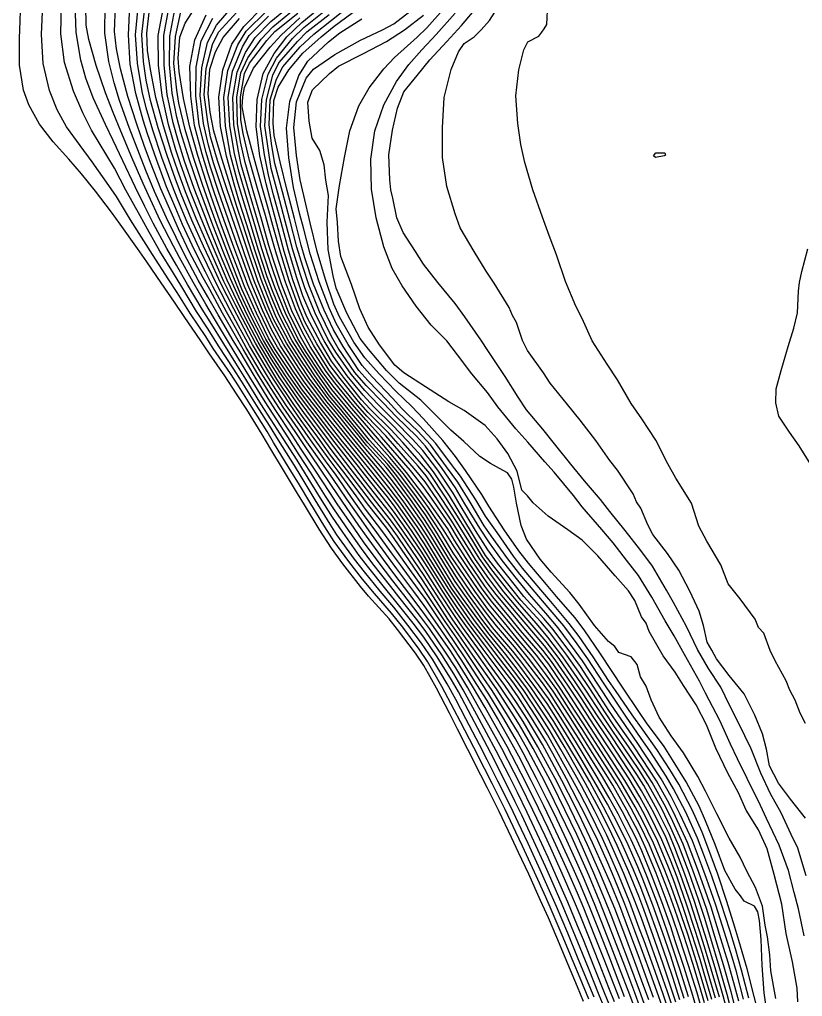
# Model space of a CAD drawing. Header units: feet. Extents: x 333642 to 335017, y 470420 to 471851.
# Drawn here: x 333687.2 to 333813.4, y 471052.5 to 471209.9 of the extents above; entities that cross this region are included whole.
import ezdxf

# ---------------------------------------------------------------- set-up
doc = ezdxf.new("R2010")
doc.units = ezdxf.units.FT
doc.header["$MEASUREMENT"] = 0
doc.layers.add('Contour', color=7, linetype='CONTINUOUS', true_color=0xffffff)

msp = doc.modelspace()

# ---------------------------------------------------------------- linework, layer by layer
at = {"layer": 'Contour', "color": 18, "linetype": 'Continuous', "true_color": 0x000000}
for points, elevation in [([(333813.935055, 471081.257396), (333811.526297, 471084.331178), (333809.567746, 471086.918366), (333808.826219, 471088.357381), (333808.118673, 471089.698469), (333807.648462, 471092.392846), (333806.992419, 471094.840832), (333805.747873, 471097.855629), (333804.046353, 471101.263792), (333801.624782, 471104.261668), (333799.581483, 471106.936484), (333798.824608, 471108.312646), (333798.072097, 471109.595703), (333797.494203, 471112.287945), (333796.778444, 471114.598526), (333795.284941, 471117.836966), (333793.501755, 471121.233557), (333791.677235, 471123.913368), (333789.341824, 471126.979357), (333788.516443, 471128.508436), (333787.383941, 471131.179676), (333786.678181, 471132.225605), (333786.128517, 471133.491753), (333783.613195, 471137.306363), (333782.39839, 471138.886621), (333780.122833, 471142.092357), (333777.590004, 471145.364188), (333775.563062, 471147.903569), (333772.791721, 471151.340792), (333771.673166, 471152.992542), (333769.137328, 471156.597301), (333768.302942, 471158.224987), (333767.327471, 471161.103207), (333766.695419, 471162.260427), (333766.135962, 471163.555226), (333763.76842, 471167.431655), (333762.439007, 471169.414764), (333760.502952, 471172.537749), (333758.246292, 471176.352394), (333757.451257, 471178.634911), (333756.110879, 471183.036343), (333755.39325, 471187.686642), (333755.414917, 471192.506289), (333755.689817, 471197.35572), (333756.829614, 471201.900823), (333758.012175, 471204.734483), (333758.918061, 471206.090565), (333760.544672, 471207.170266), (333761.65897, 471208.290509), (333762.974175, 471209.767178), (333765.096738, 471213.050696)], -2), ([(333778.158948, 471051.711349), (333777.182737, 471054.050094), (333775.612798, 471057.77213), (333773.848518, 471062.032588), (333772.475302, 471065.176601), (333771.212037, 471068.006862), (333769.323194, 471072.206471), (333767.687273, 471075.714506), (333766.537358, 471078.163788), (333764.551708, 471082.324563), (333762.692853, 471086.064238), (333761.611563, 471088.168101), (333759.506617, 471092.294579), (333757.824123, 471095.593745), (333756.525076, 471098.172282), (333754.441162, 471102.200586), (333752.409513, 471105.839865), (333751.077126, 471107.812132), (333748.156022, 471111.669185), (333746.81306, 471113.366674), (333743.508141, 471117.028412), (333742.190819, 471118.599733), (333739.372684, 471122.259196), (333737.546004, 471124.739754), (333735.545753, 471127.844367), (333733.155227, 471131.740594), (333732.024609, 471133.556195), (333729.79215, 471137.313884), (333727.758316, 471140.72121), (333726.345534, 471143.081549), (333723.851008, 471147.110075), (333722.205096, 471149.648878), (333720.328143, 471152.503492), (333717.876627, 471156.081124), (333716.459473, 471158.184963), (333713.776011, 471162.097973), (333712.192731, 471164.375618), (333710.055803, 471167.498258), (333707.732143, 471170.873849), (333706.237584, 471173.019645), (333703.464172, 471176.943188), (333702.06953, 471178.87247), (333699.4862, 471182.29031), (333697.19818, 471185.084391), (333695.194396, 471187.422259), (333692.639238, 471190.253877), (333690.460027, 471193.076889), (333688.741534, 471196.173635), (333687.867634, 471198.528263), (333687.228029, 471202.564341), (333687.229119, 471206.856069), (333687.310492, 471209.736996), (333687.424631, 471212.954888)], -21.5), ([(333778.990299, 471052.114541), (333777.585405, 471055.483463), (333776.476757, 471058.13536), (333774.724809, 471062.376505), (333772.922726, 471066.539875), (333772.054132, 471068.504002), (333770.242423, 471072.553325), (333768.293652, 471076.756923), (333767.241347, 471079.003056), (333765.494527, 471082.66775), (333763.432448, 471086.81801), (333762.186878, 471089.249912), (333760.450193, 471092.665094), (333758.308082, 471096.78159), (333757.303227, 471098.725817), (333755.322601, 471102.486176), (333753.006897, 471106.522563), (333751.65793, 471108.505416), (333749.001065, 471112.042764), (333747.187831, 471114.302947), (333744.432449, 471117.45463), (333742.510094, 471119.755381), (333740.308378, 471122.609033), (333737.961339, 471125.851295), (333736.449261, 471128.209226), (333734.013015, 471132.183488), (333732.335908, 471134.943196), (333730.693464, 471137.671151), (333728.195902, 471141.755733), (333727.137585, 471143.558735), (333724.661592, 471147.489918), (333722.519404, 471150.898512), (333721.211709, 471152.898521), (333718.463572, 471156.953616), (333717.267626, 471158.845079), (333714.810497, 471162.539874), (333712.617571, 471165.963692), (333711.298777, 471168.011997), (333708.667287, 471172.069229), (333707.283511, 471174.29819), (333705.131842, 471177.675712), (333702.836059, 471181.411754), (333701.621114, 471183.176892), (333698.954422, 471186.999296), (333697.027406, 471189.637809), (333694.824368, 471192.637938), (333693.294856, 471195.358455), (333692.035188, 471198.516344), (333691.053459, 471202.854618), (333690.763368, 471207.548801), (333690.959239, 471212.381889)], -21), ([(333779.838216, 471052.435374), (333778.109246, 471056.649302), (333777.190607, 471058.879088), (333775.613127, 471062.720095), (333773.790535, 471066.993629), (333772.45613, 471070.038313), (333771.161177, 471072.951816), (333769.208876, 471077.195452), (333767.635883, 471080.536619), (333766.418833, 471083.067702), (333764.357924, 471087.205795), (333762.618341, 471090.640391), (333761.386456, 471093.089533), (333759.199316, 471097.280237), (333757.586243, 471100.367189), (333756.180284, 471102.87645), (333753.775759, 471106.884002), (333752.041726, 471109.435146), (333749.836494, 471112.368255), (333747.541609, 471115.230027), (333745.362962, 471117.827569), (333742.820286, 471120.924674), (333741.242462, 471122.969688), (333738.395827, 471126.910409), (333737.31276, 471128.605513), (333734.898838, 471132.540374), (333732.640437, 471136.311628), (333731.553382, 471138.08731), (333728.97853, 471142.141158), (333727.526422, 471144.532285), (333725.430128, 471147.774204), (333723.023894, 471151.652267), (333721.768901, 471153.611669), (333719.312639, 471157.360048), (333717.625045, 471160.064625), (333715.780502, 471162.9002), (333713.367564, 471166.84129), (333712.045292, 471169.040642), (333709.866603, 471172.606952), (333707.853806, 471176.177272), (333706.669859, 471178.299631), (333704.38832, 471182.416353), (333702.513785, 471185.982151), (333701.299686, 471188.033872), (333698.853724, 471192.130226), (333697.453129, 471194.908627), (333695.914591, 471198.41094), (333694.500968, 471202.987756), (333693.886787, 471207.615881), (333693.976071, 471212.416842)], -20.5), ([(333782.255922, 471048.853652), (333780.691928, 471052.74659), (333778.947264, 471057.059528), (333777.598609, 471060.381006), (333776.483373, 471063.111702), (333774.699192, 471067.355022), (333772.884563, 471071.521161), (333772.017091, 471073.484823), (333770.147531, 471077.572662), (333768.189277, 471081.72197), (333767.138516, 471083.88112), (333765.294905, 471087.566426), (333763.190957, 471091.708813), (333762.136294, 471093.782287), (333760.098123, 471097.640509), (333757.985182, 471101.61695), (333756.874104, 471103.527289), (333754.551861, 471107.248003), (333752.401404, 471110.39255), (333750.665765, 471112.687791), (333747.91239, 471116.13714), (333746.294939, 471118.14314), (333743.335752, 471121.852879), (333741.994879, 471123.59576), (333739.326782, 471127.315679), (333737.694667, 471129.775337), (333735.750001, 471132.828259), (333733.346014, 471136.725603), (333731.960745, 471138.917137), (333729.716801, 471142.423291), (333727.812444, 471145.45363), (333726.129355, 471148.035673), (333723.687435, 471151.991362), (333722.09635, 471154.54797), (333720.139556, 471157.670084), (333717.946624, 471161.24065), (333716.686896, 471163.251903), (333714.290319, 471167.240422), (333712.515948, 471170.337047), (333710.984094, 471173.022744), (333708.789412, 471177.113368), (333707.440944, 471179.800235), (333705.863298, 471182.971155), (333703.886878, 471187.146315), (333702.339199, 471190.464237), (333701.08151, 471193.040519), (333699.093499, 471197.290514), (333697.899227, 471200.470597), (333697.085392, 471203.386473), (333696.342291, 471207.861675), (333696.199552, 471212.43024)], -20), ([(333782.639919, 471050.372665), (333781.531989, 471053.135367), (333779.825446, 471057.409744), (333778.119698, 471061.652463), (333777.20135, 471063.893155), (333775.621899, 471067.691983), (333773.763757, 471071.959978), (333772.438872, 471074.932838), (333771.073156, 471077.943225), (333769.076453, 471082.162385), (333767.512134, 471085.371304), (333766.205559, 471087.952996), (333764.063782, 471092.097893), (333762.527548, 471095.005956), (333760.949012, 471097.913777), (333758.72438, 471101.944369), (333757.237045, 471104.506189), (333755.297686, 471107.549224), (333752.744401, 471111.303209), (333751.481388, 471113.010009), (333748.380264, 471116.908146), (333747.091502, 471118.560424), (333744.204051, 471122.240303), (333742.339673, 471124.683396), (333740.251169, 471127.656409), (333738.013807, 471130.944143), (333736.562978, 471133.153289), (333734.114253, 471137.028384), (333732.302826, 471139.814781), (333730.45413, 471142.686295), (333728.090401, 471146.355673), (333726.811854, 471148.318195), (333724.362554, 471152.290435), (333722.428333, 471155.480504), (333720.939174, 471157.951415), (333718.50869, 471161.977468), (333717.26134, 471164.082001), (333715.202886, 471167.59055), (333713.00079, 471171.57476), (333712.028667, 471173.430237), (333709.908081, 471177.566419), (333708.001407, 471181.61385), (333707.150472, 471183.530199), (333705.323448, 471187.681107), (333703.539018, 471191.955619), (333702.327939, 471194.959974), (333701.077632, 471198.131435), (333699.562473, 471202.516323), (333698.393723, 471206.743068), (333697.987641, 471209.032487), (333697.933436, 471212.209)], -19.5), ([(333783.125023, 471051.666609), (333782.232135, 471053.918451), (333780.719893, 471057.764484), (333778.990633, 471062.126144), (333777.582076, 471065.607246), (333776.53358, 471068.131102), (333774.692509, 471072.342601), (333772.867021, 471076.399817), (333771.959717, 471078.385615), (333769.987969, 471082.533233), (333767.996069, 471086.615577), (333766.971543, 471088.617663), (333764.958593, 471092.455799), (333762.898338, 471096.242905), (333761.775079, 471098.250118), (333759.484063, 471102.250995), (333757.553595, 471105.498735), (333756.022031, 471107.85415), (333753.314342, 471111.80081), (333751.876956, 471113.763044), (333749.184647, 471117.232996), (333747.430139, 471119.513252), (333745.061103, 471122.608624), (333742.687597, 471125.776932), (333741.150029, 471127.986587), (333738.438067, 471131.920697), (333737.238647, 471133.714268), (333734.890783, 471137.329859), (333732.628533, 471140.716138), (333731.17375, 471142.952463), (333728.534081, 471146.963152), (333727.307358, 471148.870171), (333725.032842, 471152.555783), (333722.772269, 471156.377935), (333721.692154, 471158.236149), (333719.24606, 471162.337627), (333717.580347, 471165.272697), (333716.050905, 471167.95199), (333713.798109, 471172.085235), (333712.466363, 471174.797072), (333710.92459, 471177.983727), (333709.010151, 471182.232148), (333707.615275, 471185.625325), (333706.571777, 471188.233783), (333704.912232, 471192.555805), (333703.354138, 471196.877498), (333702.469124, 471199.718175), (333701.623563, 471203.188831), (333700.999126, 471207.750565), (333701.04412, 471212.234201)], -19), ([(333783.943698, 471052.13671), (333782.605642, 471055.577221), (333781.584208, 471058.18906), (333779.888859, 471062.49596), (333778.197373, 471066.727336), (333777.156067, 471069.182185), (333775.60941, 471072.700543), (333773.68307, 471076.935998), (333772.422102, 471079.624149), (333770.873291, 471082.862939), (333768.83815, 471087.008895), (333767.34344, 471089.916241), (333765.826584, 471092.787894), (333763.544412, 471096.891592), (333762.282364, 471099.104683), (333760.236276, 471102.543211), (333757.847404, 471106.467906), (333756.710933, 471108.197506), (333753.966733, 471112.157673), (333752.157023, 471114.661439), (333749.988884, 471117.526501), (333747.751031, 471120.475912), (333745.906188, 471122.929555), (333743.138021, 471126.712027), (333741.948272, 471128.418647), (333739.224655, 471132.328259), (333737.532054, 471134.866003), (333735.653278, 471137.642549), (333732.949159, 471141.596632), (333731.869495, 471143.251604), (333729.141185, 471147.253676), (333727.56853, 471149.678487), (333725.627147, 471152.786604), (333723.253433, 471156.817833), (333722.047846, 471158.950606), (333719.937882, 471162.624574), (333717.88071, 471166.416425), (333716.846244, 471168.33228), (333714.65218, 471172.462566), (333712.872579, 471176.184651), (333711.87091, 471178.397131), (333710.016498, 471182.648522), (333708.352417, 471186.888124), (333707.334315, 471189.653912), (333706.138004, 471193.076624), (333704.687151, 471197.550873), (333703.515803, 471201.969635), (333702.884521, 471205.230596), (333702.529636, 471208.030148), (333702.703164, 471212.088071)], -18.5), ([(333784.778313, 471052.478619), (333783.161796, 471056.70216), (333782.212844, 471059.142859), (333780.770735, 471062.836659), (333779.058296, 471067.148281), (333777.537428, 471070.747776), (333776.493357, 471073.120029), (333774.569142, 471077.316306), (333772.829789, 471080.970769), (333771.733177, 471083.240528), (333769.711808, 471087.342601), (333767.708506, 471091.221213), (333766.664316, 471093.177837), (333764.347057, 471097.242813), (333762.594282, 471100.186061), (333760.951467, 471102.805346), (333758.438519, 471106.796104), (333757.089295, 471108.858365), (333754.609617, 471112.447907), (333752.432207, 471115.538684), (333750.786794, 471117.799814), (333748.066107, 471121.408108), (333746.71674, 471123.231518), (333743.982293, 471126.996797), (333742.340088, 471129.299315), (333740.000834, 471132.645535), (333737.754525, 471135.976077), (333736.336224, 471137.95914), (333733.555303, 471141.911322), (333732.170067, 471143.958505), (333729.716142, 471147.48487), (333727.77228, 471150.459224), (333726.170124, 471153.016665), (333723.761339, 471157.101258), (333722.28698, 471159.768572), (333720.570073, 471162.860333), (333718.410838, 471166.935417), (333717.225292, 471169.276776), (333715.440964, 471172.774881), (333713.493547, 471176.933551), (333712.407438, 471179.487017), (333710.946856, 471182.995187), (333709.293016, 471187.356359), (333707.856918, 471191.536236), (333707.152665, 471193.711147), (333705.954337, 471198.012109), (333705.074121, 471202.731835), (333704.787994, 471207.480419), (333705.03292, 471212.126157)], -18), ([(333787.115512, 471048.765793), (333785.604225, 471052.779308), (333783.969926, 471057.09085), (333782.623285, 471060.589749), (333781.607527, 471063.203391), (333779.924954, 471067.465957), (333778.15468, 471071.680325), (333777.092352, 471074.092025), (333775.455353, 471077.680881), (333773.447677, 471081.871104), (333772.301164, 471084.200737), (333770.571279, 471087.654377), (333768.399918, 471091.787942), (333767.1295, 471094.119467), (333765.139593, 471097.550416), (333762.863265, 471101.250206), (333761.638483, 471103.124307), (333759.074539, 471107.064788), (333757.425037, 471109.573764), (333755.260795, 471112.706768), (333752.755541, 471116.407886), (333751.5705, 471118.104232), (333748.636208, 471122.063623), (333747.213713, 471124.01603), (333744.832483, 471127.282436), (333742.693142, 471130.18406), (333740.754496, 471132.918603), (333738.141821, 471136.693667), (333736.840206, 471138.44791), (333734.155417, 471142.195774), (333732.430513, 471144.667767), (333730.283745, 471147.703593), (333727.97577, 471151.227374), (333726.703098, 471153.262153), (333724.276791, 471157.359671), (333722.532085, 471160.579123), (333721.182517, 471163.090346), (333719.011994, 471167.250947), (333717.519189, 471170.356441), (333716.192922, 471173.074356), (333714.252387, 471177.300486), (333712.768136, 471180.860013), (333711.780416, 471183.364166), (333710.174822, 471187.696553), (333708.722816, 471192.091371), (333707.631139, 471195.704424), (333706.975422, 471198.363093), (333706.2522, 471202.883761), (333705.93651, 471207.483065), (333706.346637, 471211.94528)], -17.5), ([(333787.500386, 471050.095054), (333786.399249, 471053.103624), (333784.793541, 471057.400885), (333783.165174, 471061.680622), (333782.237025, 471064.068115), (333780.778381, 471067.776868), (333778.98463, 471072.046954), (333777.495159, 471075.433862), (333776.317181, 471078.060289), (333774.291723, 471082.290537), (333772.619383, 471085.691427), (333771.409732, 471088.043018), (333769.205845, 471092.147618), (333767.480607, 471095.218478), (333765.916097, 471097.83321), (333763.399125, 471101.799123), (333762.078515, 471103.771365), (333759.703665, 471107.301708), (333757.697469, 471110.264467), (333755.841465, 471112.929896), (333753.276403, 471116.809421), (333751.913776, 471118.830642), (333749.362752, 471122.420544), (333747.414681, 471125.179716), (333745.652896, 471127.598928), (333743.006074, 471131.059458), (333741.474094, 471133.177383), (333738.745299, 471136.942686), (333737.118446, 471139.099055), (333734.731367, 471142.420853), (333732.652067, 471145.339816), (333730.8299, 471147.902167), (333728.263541, 471151.811896), (333727.147257, 471153.614456), (333724.791511, 471157.592273), (333722.792721, 471161.362219), (333721.771792, 471163.333936), (333719.628841, 471167.522328), (333717.838682, 471171.398796), (333716.905048, 471173.400818), (333715.008243, 471177.596088), (333713.291842, 471181.793647), (333712.376582, 471184.205473), (333711.01122, 471188.02154), (333709.59502, 471192.492718), (333708.354574, 471196.905309), (333707.627245, 471200.153702), (333707.205661, 471203.185614), (333706.920499, 471207.536987), (333707.413159, 471211.752978)], -17), ([(333787.908689, 471051.404426), (333787.154677, 471053.508352), (333785.616819, 471057.688119), (333783.960881, 471062.085334), (333782.611317, 471065.59686), (333781.601685, 471068.165879), (333779.835715, 471072.368904), (333777.983654, 471076.57306), (333777.04702, 471078.646651), (333775.136721, 471082.621754), (333773.122426, 471086.691056), (333772.024539, 471088.798429), (333770.013948, 471092.480672), (333767.809601, 471096.306086), (333766.668534, 471098.154917), (333764.096763, 471102.081015), (333762.36772, 471104.593329), (333760.328455, 471107.529243), (333757.950912, 471110.939651), (333756.401797, 471113.154997), (333753.838487, 471117.098586), (333752.200584, 471119.630876), (333750.086783, 471122.720909), (333747.640159, 471126.331276), (333746.458217, 471127.97463), (333743.324616, 471131.911502), (333742.167616, 471133.496035), (333739.357464, 471137.191511), (333737.380858, 471139.765686), (333735.301914, 471142.628329), (333732.858294, 471145.98691), (333731.353145, 471148.07804), (333728.7267, 471152.011041), (333727.391974, 471154.153606), (333725.255996, 471157.764488), (333723.163628, 471161.746359), (333722.096176, 471163.87394), (333720.185313, 471167.746158), (333718.346, 471171.865112), (333717.24628, 471174.344915), (333715.707811, 471177.863319), (333713.986957, 471182.163756), (333712.727703, 471185.544102), (333711.780078, 471188.328737), (333710.429215, 471192.798866), (333709.220904, 471197.368888), (333708.324813, 471201.859949), (333707.83405, 471204.939381), (333707.734527, 471207.763439), (333708.162182, 471211.564968)], -16.5), ([(333788.657964, 471051.971815), (333787.506152, 471055.156022), (333786.43229, 471058.083427), (333784.796236, 471062.440379), (333783.172638, 471066.697501), (333782.189755, 471069.120018), (333780.677251, 471072.692537), (333778.781176, 471076.949607), (333777.433304, 471079.827711), (333775.945074, 471082.908907), (333773.87385, 471087.031903), (333772.355074, 471089.916343), (333770.778058, 471092.771609), (333768.39812, 471096.816955), (333767.077964, 471098.929436), (333764.783171, 471102.34551), (333762.616797, 471105.415486), (333760.939388, 471107.781895), (333758.205169, 471111.601341), (333756.951567, 471113.391861), (333754.387225, 471117.332708), (333752.442002, 471120.37013), (333750.739059, 471122.90037), (333748.16901, 471126.686796), (333746.779091, 471128.627762), (333743.972154, 471132.169354), (333742.420514, 471134.218121), (333739.938427, 471137.435613), (333737.630868, 471140.43018), (333735.851939, 471142.842105), (333733.073351, 471146.620196), (333731.866544, 471148.275238), (333729.193195, 471152.201082), (333727.616135, 471154.694681), (333725.703138, 471157.925425), (333723.594425, 471161.947012), (333722.3228, 471164.544705), (333720.71817, 471167.94257), (333718.909273, 471172.138471), (333717.522286, 471175.414148), (333716.382668, 471178.14788), (333714.695067, 471182.462947), (333713.157262, 471186.680478), (333712.416325, 471188.959119), (333711.226012, 471193.031596), (333710.198142, 471197.715718), (333709.6456, 471202.554214), (333709.551517, 471207.380235), (333710.418603, 471211.852179)], -16), ([(333789.447586, 471052.341061), (333787.939094, 471056.561275), (333787.112419, 471058.818403), (333785.6293, 471062.784008), (333783.982567, 471067.12447), (333782.529738, 471070.68908), (333781.497158, 471073.105236), (333779.60894, 471077.294998), (333777.81354, 471081.040927), (333776.731175, 471083.244765), (333774.64757, 471087.335318), (333772.672981, 471091.03924), (333771.5175, 471093.103547), (333769.091934, 471097.138701), (333767.364695, 471099.863836), (333765.466525, 471102.608004), (333762.854436, 471106.226177), (333761.53882, 471108.061845), (333758.630444, 471112.024891), (333757.329, 471113.888947), (333754.939244, 471117.549174), (333752.694684, 471121.095511), (333751.367147, 471123.089911), (333748.744424, 471126.944224), (333747.040164, 471129.325779), (333744.624126, 471132.398777), (333742.641994, 471134.949575), (333740.520972, 471137.672671), (333737.870355, 471141.078587), (333736.387307, 471143.048359), (333733.518237, 471146.896188), (333732.139688, 471148.757773), (333729.65303, 471152.373179), (333727.823366, 471155.226944), (333726.127868, 471158.084571), (333724.035566, 471162.124768), (333722.557806, 471165.209271), (333721.244591, 471168.132916), (333719.488015, 471172.358048), (333717.820058, 471176.459495), (333717.021977, 471178.483722), (333715.396043, 471182.733823), (333713.842182, 471187.091174), (333712.784325, 471190.439544), (333711.974878, 471193.306348), (333711.035765, 471197.836716), (333710.55399, 471202.605334), (333710.472035, 471207.33807), (333711.29883, 471211.750452)], -15.5), ([(333791.726987, 471048.302674), (333790.219695, 471052.620186), (333788.680237, 471056.96268), (333787.502217, 471060.174068), (333786.412967, 471063.110859), (333784.791816, 471067.421887), (333783.083939, 471071.648503), (333782.056053, 471074.036621), (333780.429852, 471077.629402), (333778.385897, 471081.81472), (333777.254406, 471084.055434), (333775.401088, 471087.61058), (333773.177597, 471091.698635), (333772.010316, 471093.765194), (333769.779119, 471097.426234), (333767.620957, 471100.78099), (333766.135027, 471102.873951), (333763.266214, 471106.749158), (333761.983178, 471108.50765), (333759.166306, 471112.271771), (333757.573261, 471114.544948), (333755.465341, 471117.751755), (333753.030175, 471121.648163), (333751.849685, 471123.44561), (333749.314608, 471127.185967), (333747.288225, 471130.027127), (333745.269815, 471132.624069), (333742.851551, 471135.68412), (333741.100091, 471137.916934), (333738.113374, 471141.710596), (333736.910405, 471143.270669), (333734.021426, 471147.088315), (333732.346543, 471149.311791), (333730.111985, 471152.540039), (333728.026294, 471155.752345), (333726.543649, 471158.244169), (333724.4841, 471162.284624), (333722.810346, 471165.851803), (333721.750201, 471168.32846), (333720.05851, 471172.544137), (333718.378353, 471176.810826), (333717.346221, 471179.545893), (333716.076586, 471183.015352), (333714.547958, 471187.423985), (333713.227903, 471191.720429), (333712.575977, 471194.196601), (333711.841187, 471198.052608), (333711.382031, 471202.672207), (333711.441711, 471207.257636), (333712.260313, 471211.54763)], -15), ([(333792.533058, 471050.706707), (333791.678395, 471053.271644), (333790.202182, 471057.582088), (333788.635743, 471061.971199), (333787.46699, 471065.142783), (333786.378883, 471068.046631), (333784.653926, 471072.317584), (333782.841636, 471076.498532), (333781.925105, 471078.511283), (333779.913013, 471082.509587), (333777.841192, 471086.454303), (333776.824612, 471088.276759), (333774.507059, 471092.321572), (333772.605308, 471095.551712), (333771.099455, 471097.913821), (333768.510778, 471101.798955), (333766.995447, 471103.885202), (333764.449586, 471107.190101), (333762.490563, 471109.701487), (333760.211902, 471112.687068), (333757.98088, 471115.816244), (333756.41786, 471118.133261), (333753.969569, 471122.076954), (333752.294204, 471124.775866), (333750.408303, 471127.629157), (333747.788549, 471131.382048), (333746.526858, 471133.040517), (333743.424927, 471136.868151), (333742.087604, 471138.565531), (333739.098358, 471142.226376), (333737.299596, 471144.485514), (333734.997529, 471147.456595), (333732.705527, 471150.423712), (333731.002871, 471152.895119), (333728.439836, 471156.77054), (333727.366213, 471158.614917), (333725.411165, 471162.62899), (333723.519701, 471166.901124), (333722.503432, 471169.513432), (333721.206179, 471172.947417), (333719.595783, 471177.289), (333718.044165, 471181.572245), (333717.305154, 471183.819236), (333715.987425, 471188.019719), (333714.691205, 471192.616404), (333713.675918, 471197.191584), (333712.942108, 471201.56355), (333712.799636, 471203.73091), (333713.072664, 471207.116344), (333713.925261, 471209.341035), (333715.504752, 471211.77171)], -14), ([(333794.38165, 471052.221218), (333792.995727, 471056.578334), (333792.199048, 471059.032472), (333790.88862, 471062.875355), (333789.333572, 471067.247242), (333787.721949, 471071.431661), (333786.900711, 471073.430726), (333785.103983, 471077.462665), (333783.017313, 471081.600305), (333781.989813, 471083.497173), (333779.829593, 471087.343865), (333777.784711, 471090.797448), (333776.423744, 471093.083535), (333773.951384, 471097.099661), (333772.264809, 471099.713621), (333770.316385, 471102.489537), (333767.69485, 471105.961695), (333766.205597, 471107.872732), (333763.178079, 471111.480282), (333761.766604, 471113.318758), (333758.988695, 471117.178564), (333757.469097, 471119.390492), (333755.447996, 471122.637175), (333753.022868, 471126.605577), (333751.870666, 471128.416083), (333749.205077, 471132.214929), (333747.16884, 471134.918001), (333745.179029, 471137.386192), (333742.827414, 471140.180354), (333740.582029, 471142.906723), (333737.860626, 471146.286616), (333736.436139, 471148.020744), (333733.471079, 471151.95789), (333732.248662, 471153.773232), (333729.773326, 471157.606165), (333727.989665, 471160.877463), (333726.868441, 471163.361972), (333725.111816, 471167.66726), (333723.574559, 471172.024199), (333722.432753, 471175.363575), (333721.470436, 471178.133862), (333719.94398, 471182.515527), (333718.50298, 471186.86537), (333717.690656, 471189.688303), (333716.899473, 471193.172371), (333716.354862, 471197.702073), (333716.614876, 471202.147502), (333717.517251, 471206.218236), (333718.959995, 471209.009764), (333721.34335, 471211.782714)], -12.5), ([(333797.331415, 471050.035813), (333796.445454, 471053.08664), (333795.063071, 471057.529719), (333793.613158, 471061.975445), (333792.486704, 471065.297562), (333791.483319, 471068.10022), (333789.843843, 471072.398792), (333788.07731, 471076.620506), (333787.000626, 471078.973877), (333785.137776, 471082.553324), (333782.869944, 471086.546801), (333781.812378, 471088.272749), (333779.298659, 471092.238979), (333777.622825, 471094.923546), (333775.757113, 471097.833296), (333773.252015, 471101.723427), (333771.812559, 471103.726712), (333769.262301, 471107.053322), (333767.279669, 471109.499114), (333764.758628, 471112.470627), (333762.746256, 471114.930439), (333760.604581, 471117.850825), (333758.106153, 471121.509786), (333756.913897, 471123.269118), (333754.587651, 471127.093027), (333752.64741, 471130.122651), (333750.713019, 471132.800185), (333748.033266, 471136.436038), (333746.525019, 471138.279331), (333743.401517, 471141.736069), (333741.952799, 471143.503235), (333739.001793, 471147.080843), (333737.150636, 471149.309646), (333734.843821, 471152.507329), (333732.873997, 471155.458179), (333731.193155, 471158.188326), (333729.095407, 471162.233636), (333727.779489, 471165.318981), (333726.667741, 471168.251418), (333725.208006, 471172.623851), (333723.838977, 471177.012804), (333722.602552, 471180.8473), (333721.841715, 471183.384598), (333720.566685, 471187.90597), (333719.625304, 471192.692868), (333719.365247, 471197.412723), (333719.978, 471201.811515), (333721.477759, 471205.967913), (333723.368576, 471208.816163), (333726.463168, 471211.939991)], -11), ([(333798.826212, 471052.019114), (333797.612663, 471056.238419), (333796.946781, 471058.467711), (333795.57764, 471062.785716), (333794.120593, 471067.183751), (333792.637906, 471071.323219), (333791.856881, 471073.35516), (333790.13208, 471077.475125), (333788.099837, 471081.632753), (333786.956505, 471083.72029), (333784.83012, 471087.321385), (333782.681594, 471090.640897), (333781.179204, 471092.95831), (333778.558506, 471096.960293), (333777.304694, 471098.905185), (333775.0047, 471102.439706), (333772.540818, 471106.067583), (333771.189291, 471107.810924), (333768.01433, 471111.506013), (333766.664628, 471113.168833), (333763.513212, 471116.913657), (333762.247235, 471118.618879), (333759.623929, 471122.525668), (333757.420356, 471125.942513), (333756.254989, 471127.855631), (333753.401739, 471131.917242), (333752.248992, 471133.525686), (333749.620505, 471136.964472), (333747.137969, 471139.923103), (333744.928087, 471142.472152), (333742.841706, 471144.87362), (333740.399316, 471147.688006), (333737.777804, 471150.843122), (333736.196396, 471153.002247), (333733.577385, 471156.988415), (333732.530953, 471158.839367), (333730.606872, 471162.799853), (333728.89939, 471167.064058), (333727.831879, 471170.248143), (333726.861506, 471173.249183), (333725.613134, 471177.586117), (333724.25823, 471182.133721), (333722.982323, 471186.510453), (333722.504439, 471188.730296), (333721.77127, 471192.965568), (333721.59126, 471197.38622), (333722.305957, 471201.45724), (333723.630331, 471204.643393), (333725.216196, 471207.063959), (333727.719829, 471209.616014), (333730.959081, 471212.258395)], -9.5), ([(333799.43221, 471052.233197), (333798.151792, 471056.662922), (333797.318979, 471059.424345), (333796.194825, 471063.014417), (333794.75844, 471067.400289), (333793.219459, 471071.727291), (333792.148757, 471074.503104), (333790.797892, 471077.754107), (333788.736861, 471081.939442), (333787.233733, 471084.684734), (333785.495007, 471087.580716), (333782.967164, 471091.440765), (333781.802945, 471093.248824), (333779.167159, 471097.243342), (333777.54563, 471099.759433), (333775.611113, 471102.6821), (333773.003152, 471106.521936), (333771.600141, 471108.338643), (333768.527228, 471111.906883), (333767.070833, 471113.676348), (333764.040408, 471117.273932), (333762.607945, 471119.187872), (333760.193616, 471122.742452), (333757.832722, 471126.499515), (333756.648124, 471128.436113), (333754.007774, 471132.256649), (333752.446285, 471134.48547), (333750.237721, 471137.249413), (333747.423989, 471140.546081), (333745.604952, 471142.662189), (333743.046309, 471145.443447), (333740.884785, 471147.901019), (333738.031769, 471151.377983), (333736.665934, 471153.21246), (333734.08882, 471157.234522), (333732.764745, 471159.638497), (333731.143533, 471163.013371), (333729.451463, 471167.293837), (333728.100236, 471171.342816), (333727.401921, 471173.529638), (333726.218516, 471177.790938), (333724.898081, 471182.34734), (333723.621658, 471186.873245), (333722.866851, 471190.210689), (333722.364961, 471193.18628), (333722.258027, 471197.411862), (333722.927407, 471201.346462), (333724.021116, 471203.745262), (333726.17362, 471206.788384), (333728.046462, 471208.782805), (333731.732501, 471211.765384)], -9), ([(333802.371133, 471048.6834), (333801.278442, 471052.86264), (333800.017363, 471057.351726), (333798.658284, 471061.887176), (333797.628007, 471065.268092), (333796.679699, 471068.150818), (333795.161273, 471072.460456), (333793.515931, 471076.778268), (333792.249001, 471079.717486), (333790.760472, 471082.75058), (333788.514941, 471086.762993), (333787.048072, 471089.073549), (333784.829325, 471092.411598), (333782.772326, 471095.436311), (333781.053805, 471097.99174), (333778.519345, 471101.884791), (333777.133118, 471103.926718), (333774.824443, 471107.25324), (333772.40519, 471110.435499), (333770.569613, 471112.610781), (333767.800642, 471115.713865), (333765.967809, 471117.964261), (333763.376977, 471121.252254), (333761.840883, 471123.355336), (333759.526375, 471127.151326), (333757.469035, 471130.482462), (333755.903242, 471132.98), (333753.348148, 471136.811858), (333751.723203, 471138.747938), (333748.993932, 471141.773103), (333747.064518, 471143.89723), (333743.675388, 471147.198539), (333742.330223, 471148.682994), (333739.434451, 471152.308254), (333737.531528, 471154.877313), (333735.740412, 471157.892237), (333733.586577, 471161.938936), (333732.695352, 471164.052546), (333731.29169, 471168.013337), (333729.904505, 471172.555296), (333728.72017, 471177.031792), (333727.579745, 471181.179066), (333726.974367, 471183.453652), (333725.962313, 471187.947592), (333725.383828, 471192.627399), (333725.550588, 471197.072733), (333726.523626, 471201.225625), (333728.264814, 471204.484504), (333730.339532, 471207.146119), (333732.716813, 471209.441428), (333736.094265, 471212.19686)], -7.5), ([(333802.65959, 471050.556848), (333801.934827, 471053.286164), (333800.719574, 471057.627644), (333799.339596, 471062.206648), (333798.000583, 471066.54347), (333797.232335, 471068.826023), (333795.84185, 471072.732248), (333794.198558, 471077.044693), (333792.562326, 471080.705298), (333791.421224, 471083.038478), (333789.189869, 471087.006249), (333787.338578, 471089.882311), (333785.500859, 471092.651383), (333783.059297, 471096.207799), (333781.681941, 471098.248725), (333779.156253, 471102.131027), (333777.38532, 471104.793629), (333775.457651, 471107.520377), (333772.700266, 471111.149427), (333771.252124, 471112.87886), (333768.045257, 471116.382356), (333766.606057, 471118.194779), (333763.619067, 471121.913875), (333762.362106, 471123.591645), (333760.10238, 471127.332844), (333757.770526, 471131.142714), (333756.549393, 471133.195223), (333753.986984, 471137.080999), (333751.956189, 471139.621614), (333749.792512, 471142.033005), (333747.362975, 471144.585866), (333744.368638, 471147.546129), (333742.622132, 471149.402379), (333740.049146, 471152.546145), (333737.85736, 471155.638077), (333736.353334, 471158.18653), (333734.218053, 471162.324391), (333732.923795, 471165.434085), (333731.9324, 471168.291164), (333730.573856, 471172.748435), (333729.38242, 471177.256572), (333728.177821, 471181.704624), (333727.405053, 471184.620825), (333726.699049, 471188.157139), (333726.093954, 471192.697098), (333726.314251, 471197.039936), (333727.312604, 471201.115155), (333728.656037, 471203.731929), (333731.256829, 471206.876909), (333733.051743, 471208.647104), (333736.803982, 471211.651164)], -7), ([(333803.931135, 471052.095923), (333802.807281, 471056.505911), (333802.134659, 471058.834148), (333800.878705, 471062.851254), (333799.48659, 471067.247189), (333797.991627, 471071.524247), (333797.178013, 471073.708211), (333795.692808, 471077.61782), (333793.745812, 471081.856916), (333792.26217, 471084.744128), (333790.649298, 471087.584665), (333788.009481, 471091.586045), (333786.901553, 471093.270484), (333784.191005, 471097.213523), (333782.53827, 471099.633014), (333780.576585, 471102.662013), (333777.97714, 471106.596872), (333776.807238, 471108.199839), (333774.05569, 471111.904998), (333772.092854, 471114.278923), (333769.429517, 471117.313769), (333767.539666, 471119.617072), (333765.083016, 471122.727113), (333762.989839, 471125.622021), (333761.446951, 471127.961394), (333759.040295, 471131.922595), (333757.497964, 471134.489761), (333755.366343, 471137.603994), (333752.688619, 471141.191338), (333751.207943, 471142.827618), (333747.938315, 471145.990936), (333745.865887, 471148.153297), (333743.108342, 471150.941968), (333741.294026, 471153.051137), (333738.613308, 471156.970812), (333737.500749, 471158.888554), (333735.572576, 471162.834562), (333733.894102, 471167.037991), (333732.888818, 471170.159266), (333731.949521, 471173.242206), (333730.798145, 471177.656048), (333729.597755, 471182.194718), (333728.409965, 471186.729812), (333727.92121, 471189.594225), (333727.467543, 471192.960072), (333727.652661, 471196.985304), (333728.646711, 471200.32777), (333729.658079, 471202.300344), (333732.481004, 471205.542777), (333734.675437, 471207.560711), (333737.522097, 471209.841366), (333740.67775, 471212.365753)], -6), ([(333804.771452, 471052.255944), (333803.640706, 471056.775404), (333802.652954, 471060.190887), (333801.720783, 471063.200731), (333800.358456, 471067.527866), (333798.838605, 471071.921712), (333797.554896, 471075.355192), (333796.515619, 471078.039622), (333794.630065, 471082.201101), (333792.636518, 471085.983123), (333791.468607, 471088.005367), (333788.923398, 471091.951011), (333787.333907, 471094.275816), (333785.080598, 471097.541712), (333782.914933, 471100.73888), (333781.389011, 471103.046455), (333778.837088, 471106.950315), (333777.140446, 471109.343593), (333774.953378, 471112.237307), (333772.472191, 471115.206435), (333770.353535, 471117.675437), (333767.866617, 471120.548823), (333765.919423, 471123.048477), (333763.264101, 471126.742613), (333762.113374, 471128.372529), (333759.864541, 471132.161986), (333757.861589, 471135.372467), (333756.071365, 471137.879759), (333753.483535, 471141.408481), (333751.44708, 471143.632606), (333748.235232, 471146.667912), (333746.620152, 471148.445139), (333743.386229, 471151.755446), (333741.950771, 471153.373973), (333739.38498, 471157.268429), (333737.860305, 471159.922423), (333736.317907, 471163.106124), (333734.643414, 471167.31639), (333733.234517, 471171.533109), (333732.630304, 471173.603593), (333731.541672, 471177.897075), (333730.372203, 471182.406407), (333729.229826, 471187.013578), (333728.253589, 471191.255906), (333728.09868, 471193.253489), (333728.237966, 471196.891152), (333728.918074, 471199.028766), (333730.647102, 471201.853113), (333732.900115, 471204.53703), (333735.850353, 471207.13168), (333737.949738, 471208.850973), (333741.805962, 471211.73209)], -5.5), ([(333807.74078, 471049.669099), (333807.279151, 471053.100063), (333806.960108, 471057.492383), (333806.764483, 471061.687571), (333806.53629, 471064.744506), (333806.239325, 471066.146506), (333805.72052, 471067.099176), (333804.062006, 471067.870139), (333803.475923, 471068.728193), (333802.596485, 471069.794057), (333800.94585, 471072.813246), (333799.386126, 471077.000837), (333797.797411, 471080.81061), (333796.773934, 471083.167907), (333794.702343, 471087.100005), (333792.487285, 471090.637118), (333791.123937, 471092.778942), (333788.30422, 471096.637325), (333787.047081, 471098.414955), (333784.530816, 471102.219229), (333782.6644, 471105.03183), (333780.887051, 471107.757493), (333778.25568, 471111.624768), (333776.723046, 471113.565905), (333773.815114, 471116.95329), (333772.189606, 471118.901725), (333769.273239, 471122.326599), (333767.726136, 471124.336842), (333765.360041, 471127.709448), (333762.888213, 471131.506723), (333761.759976, 471133.39672), (333759.114407, 471137.291547), (333757.532985, 471139.526622), (333755.453069, 471142.129921), (333752.329395, 471145.58539), (333750.457366, 471147.560284), (333747.902263, 471150.072185), (333745.214446, 471152.82447), (333742.895462, 471155.446712), (333741.117883, 471157.957269), (333738.79353, 471162.010107), (333737.897044, 471164.07576), (333736.566533, 471168.025909), (333735.203198, 471172.575616), (333734.102988, 471177.165025), (333733.038974, 471181.580256), (333732.450336, 471184.092067), (333731.873853, 471188.031259), (333731.422576, 471192.56088), (333731.902128, 471196.665183), (333733.462532, 471200.468181), (333734.618987, 471201.933517), (333738.061665, 471204.315402), (333742.208951, 471206.631424), (333745.7606, 471208.295834), (333747.5859, 471209.264778), (333750.8324, 471211.765411)], -4.5), ([(333812.685429, 471051.683147), (333812.568175, 471053.887021), (333811.839081, 471058.122762), (333810.800997, 471062.692569), (333810.137067, 471067.375462), (333808.901669, 471072.198149), (333807.730569, 471076.318258), (333806.347616, 471079.373694), (333804.393042, 471082.539232), (333803.129503, 471085.326725), (333801.428972, 471088.514854), (333799.479821, 471092.549087), (333797.97134, 471096.276561), (333796.307906, 471099.531638), (333794.283996, 471102.604183), (333792.92305, 471104.786952), (333791.007123, 471107.425205), (333788.740832, 471111.30932), (333788.234873, 471112.680142), (333787.515106, 471113.708066), (333786.412925, 471116.31694), (333785.414102, 471117.903717), (333783.262657, 471120.310934), (333780.443493, 471123.513578), (333777.902691, 471126.021663), (333775.638834, 471127.72747), (333772.468289, 471129.911191), (333770.032267, 471132.06243), (333769.094372, 471133.170994), (333768.197623, 471134.104995), (333767.445646, 471137.1694), (333765.952834, 471139.993886), (333764.220442, 471142.358814), (333762.293741, 471144.517251), (333758.89024, 471146.922766), (333756.455762, 471148.355745), (333752.663974, 471150.770754), (333749.190632, 471153.027342), (333747.740957, 471154.263651), (333745.26505, 471157.50908), (333743.409304, 471160.384254), (333742.1009, 471163.293392), (333740.745922, 471167.215386), (333739.007797, 471171.764186), (333738.625886, 471174.247631), (333738.494558, 471177.216951), (333738.295132, 471179.440918), (333738.818222, 471183.19706), (333739.588997, 471187.704741), (333740.495475, 471192.016531), (333741.919752, 471196.020639), (333743.575626, 471198.950482), (333745.933382, 471201.963209), (333747.672066, 471203.820309), (333751.325969, 471207.117237), (333752.90585, 471208.608571), (333755.933478, 471212.023979)], -3.5), ([(333814.065073, 471071.959807), (333812.674236, 471076.409769), (333811.637785, 471078.616573), (333810.029976, 471082.125782), (333808.313591, 471085.178286), (333806.711431, 471088.493869), (333805.170065, 471092.403892), (333803.154955, 471096.622219), (333801.654952, 471099.48174), (333800.286744, 471102.343669), (333798.320349, 471105.390666), (333796.543154, 471108.433042), (333794.770987, 471112.118001), (333792.645644, 471115.995415), (333791.508847, 471117.985872), (333789.245671, 471121.85685), (333787.408091, 471124.398755), (333784.836755, 471127.59673), (333782.362623, 471130.647822), (333780.8772, 471132.579271), (333778.327938, 471135.624314), (333776.095319, 471138.289518), (333773.667298, 471141.320964), (333771.597783, 471143.932692), (333768.970329, 471147.029537), (333767.637827, 471149.092951), (333765.517515, 471152.40394), (333762.83861, 471156.422231), (333761.604996, 471158.338629), (333759.023801, 471162.046975), (333757.428795, 471164.164444), (333754.643038, 471167.566619), (333752.323992, 471170.495955), (333751.053974, 471172.579118), (333749.08674, 471175.608831), (333748.038931, 471177.970151), (333747.385714, 471181.137257), (333747.098035, 471182.487981), (333746.933852, 471184.113139), (333746.784348, 471188.106803), (333747.376907, 471192.119719), (333748.145551, 471195.63978), (333749.187733, 471198.266295), (333751.315881, 471200.938612), (333753.369162, 471203.464087), (333756.127637, 471206.405798), (333758.487078, 471208.989739), (333760.846043, 471211.753646)], -2.5), ([(333813.923038, 471096.525508), (333813.097769, 471098.17276), (333812.248853, 471100.28002), (333811.390515, 471101.869371), (333810.821043, 471103.393189), (333809.025294, 471106.583022), (333808.23986, 471108.294666), (333807.200217, 471111.060513), (333806.360437, 471111.990899), (333805.825083, 471113.300398), (333803.413098, 471116.582009), (333801.448545, 471119.013211), (333800.279859, 471122.086564), (333798.003762, 471125.872991), (333796.758794, 471128.311084), (333795.545461, 471131.991616), (333793.037609, 471136.0234), (333791.743314, 471138.322891), (333789.817028, 471142.148256), (333787.557522, 471145.607937), (333785.835439, 471148.078673), (333783.625784, 471151.873319), (333781.978418, 471154.426364), (333779.523748, 471158.17491), (333777.922268, 471161.774835), (333776.929042, 471163.753096), (333775.22286, 471167.740548), (333773.805467, 471172.02351), (333772.610868, 471175.136879), (333771.517178, 471178.103072), (333769.996359, 471182.491819), (333768.695943, 471186.917925), (333768.059904, 471189.822298), (333767.535133, 471193.183439), (333767.254846, 471197.619765), (333767.71803, 471201.840446), (333768.527345, 471205.060468), (333769.154097, 471206.358093), (333770.964768, 471207.272538), (333771.423296, 471207.924654), (333771.777168, 471208.454253), (333772.231496, 471209.152148), (333772.414948, 471212.484755)], -1.5), ([(333792.184348, 471049.35221), (333790.967039, 471052.911324), (333789.440197, 471057.280657), (333787.90672, 471061.501112), (333787.13955, 471063.555608), (333785.59541, 471067.690092), (333783.856099, 471072.00177), (333782.413304, 471075.334948), (333781.223793, 471077.981326), (333779.141666, 471082.179595), (333777.554434, 471085.256681), (333776.125476, 471087.907396), (333773.832777, 471092.015181), (333772.32156, 471094.657847), (333770.453106, 471097.678416), (333767.919453, 471101.564047), (333766.728077, 471103.218027), (333763.863636, 471106.985586), (333762.256118, 471109.110418), (333759.695951, 471112.47993), (333757.778867, 471115.183076), (333755.944305, 471117.940133), (333753.494745, 471121.870997), (333752.071481, 471124.103474), (333749.857455, 471127.409703), (333747.526422, 471130.714447), (333745.899955, 471132.83479), (333743.046884, 471136.400142), (333741.650696, 471138.175426), (333738.598126, 471141.98023), (333737.111075, 471143.872851), (333734.512637, 471147.271207), (333732.528999, 471149.866553), (333730.557938, 471152.71618), (333728.230295, 471156.268659), (333726.951951, 471158.408749), (333724.937267, 471162.431212), (333723.07458, 471166.492742), (333722.240144, 471168.537576), (333720.62858, 471172.708176), (333718.972233, 471177.054613), (333717.665153, 471180.617204), (333716.740381, 471183.345189), (333715.269501, 471187.728325), (333713.939306, 471192.224926), (333712.922963, 471196.433528), (333712.580497, 471198.56342), (333712.127156, 471202.828602), (333712.348771, 471207.186468), (333713.204928, 471211.189824)], -14.5), ([(333793.03424, 471051.615354), (333792.195459, 471054.163798), (333790.950817, 471057.883945), (333789.395079, 471062.315777), (333787.876505, 471066.522561), (333787.044571, 471068.673762), (333785.440143, 471072.612991), (333783.581077, 471076.850428), (333782.27482, 471079.561104), (333780.647109, 471082.755407), (333778.464936, 471086.819995), (333777.19276, 471089.077018), (333775.165364, 471092.575272), (333772.873476, 471096.41059), (333771.72062, 471098.185494), (333769.118941, 471102.026476), (333767.243224, 471104.574586), (333765.036537, 471107.400448), (333762.715685, 471110.295796), (333760.729419, 471112.888948), (333758.185177, 471116.436322), (333756.881567, 471118.337864), (333754.452776, 471122.264795), (333752.49964, 471125.44403), (333750.932495, 471127.843309), (333748.216164, 471131.737398), (333746.810981, 471133.583546), (333744.012371, 471137.034417), (333742.355878, 471139.095415), (333739.594318, 471142.456776), (333737.482718, 471145.092997), (333735.478235, 471147.639284), (333732.90261, 471151.001378), (333731.462137, 471153.11806), (333728.826138, 471157.1242), (333727.623415, 471159.261292), (333725.904227, 471162.853291), (333724.036511, 471167.192226), (333722.730209, 471170.675479), (333721.769611, 471173.261136), (333720.228432, 471177.527742), (333718.655143, 471181.936531), (333717.618715, 471185.0467), (333716.659512, 471188.232044), (333715.460975, 471192.8334), (333714.818017, 471197.61076), (333714.692484, 471202.371113), (333715.475247, 471206.68603), (333717.291717, 471210.703338)], -13.5), ([(333793.69828, 471051.967041), (333792.529628, 471055.581705), (333791.657358, 471058.24211), (333790.147621, 471062.593598), (333788.591354, 471066.932374), (333787.364586, 471070.093052), (333786.197622, 471072.945942), (333784.336688, 471077.157255), (333782.613305, 471080.647533), (333781.366066, 471083.036363), (333779.142333, 471087.085267), (333777.497728, 471089.934808), (333775.802735, 471092.820525), (333773.374018, 471096.824923), (333772.037237, 471098.883623), (333769.719825, 471102.251847), (333767.470067, 471105.269127), (333765.620326, 471107.632408), (333762.940899, 471110.889747), (333761.247724, 471113.096093), (333758.480255, 471116.938163), (333757.263425, 471118.695133), (333754.944592, 471122.447519), (333752.709014, 471126.104375), (333751.439898, 471128.071048), (333748.703622, 471131.986015), (333746.988717, 471134.246682), (333744.597515, 471137.203126), (333742.598551, 471139.634485), (333740.087728, 471142.685531), (333737.66733, 471145.695749), (333735.959495, 471147.824369), (333733.115121, 471151.573246), (333731.919422, 471153.356127), (333729.295194, 471157.381794), (333727.811561, 471160.078438), (333726.396846, 471163.097546), (333724.571854, 471167.441564), (333723.046259, 471171.643627), (333722.211682, 471173.944517), (333720.857518, 471177.783248), (333719.292168, 471182.230446), (333717.935556, 471186.288693), (333717.296082, 471188.53451), (333716.195786, 471192.969493), (333715.664204, 471197.651718), (333715.67706, 471202.264832), (333716.499088, 471206.482841), (333718.363379, 471210.179474)], -13), ([(333795.071217, 471052.439121), (333793.663123, 471056.914405), (333792.548234, 471060.325219), (333791.586004, 471063.183936), (333790.064152, 471067.493744), (333788.407835, 471071.81857), (333787.204139, 471074.712986), (333785.84307, 471077.772097), (333783.706037, 471081.947164), (333782.293412, 471084.524282), (333780.510756, 471087.608958), (333778.065844, 471091.641891), (333777.024771, 471093.383152), (333774.541423, 471097.361196), (333772.493211, 471100.552453), (333770.911436, 471102.750303), (333767.980389, 471106.587797), (333766.747116, 471108.185169), (333763.487649, 471111.998207), (333762.234436, 471113.620759), (333759.515911, 471117.399165), (333757.670509, 471120.09392), (333755.949743, 471122.827472), (333753.532701, 471126.774604), (333752.144591, 471128.979863), (333749.716515, 471132.42175), (333747.360964, 471135.581103), (333745.7512, 471137.583864), (333743.038849, 471140.720356), (333741.064182, 471143.113149), (333738.157108, 471146.702781), (333736.787313, 471148.341309), (333733.941286, 471152.173412), (333732.460004, 471154.339594), (333730.247425, 471157.808339), (333728.168886, 471161.673949), (333727.312561, 471163.629256), (333725.642768, 471167.8563), (333724.117832, 471172.283381), (333722.749495, 471176.489654), (333721.981457, 471178.743289), (333720.590038, 471182.79377), (333719.147331, 471187.203597), (333718.03375, 471191.027429), (333717.56078, 471193.469312), (333717.014554, 471197.776176), (333717.330714, 471202.056624), (333718.352977, 471205.928747), (333719.307296, 471207.880891), (333722.266532, 471211.132329)], -12), ([(333797.009977, 471048.407386), (333795.763672, 471052.680911), (333794.353727, 471057.205489), (333792.9437, 471061.510772), (333792.204287, 471063.722489), (333790.792783, 471067.751637), (333789.126577, 471072.129834), (333787.524005, 471075.978797), (333786.562375, 471078.151843), (333784.427499, 471082.270007), (333782.575969, 471085.576681), (333781.183778, 471087.896724), (333778.667768, 471091.961331), (333777.345236, 471094.135097), (333775.156689, 471097.602611), (333772.740829, 471101.375203), (333771.524262, 471103.040581), (333768.618786, 471106.827959), (333767.027903, 471108.835597), (333764.12183, 471112.229309), (333762.501389, 471114.271651), (333760.059554, 471117.629862), (333757.887092, 471120.808737), (333756.436819, 471123.037274), (333754.052146, 471126.937062), (333752.410244, 471129.556613), (333750.230663, 471132.623396), (333747.576308, 471136.229516), (333746.316718, 471137.796889), (333743.232146, 471141.247761), (333741.524616, 471143.315239), (333738.586036, 471146.891375), (333736.971303, 471148.821152), (333734.390891, 471152.345106), (333732.665471, 471154.90253), (333730.721965, 471158.005895), (333728.615774, 471161.995837), (333727.556233, 471164.44035), (333726.160937, 471168.040534), (333724.660894, 471172.460925), (333723.283615, 471176.781422), (333722.284629, 471179.798756), (333721.224937, 471183.087598), (333719.820124, 471187.52866), (333718.574623, 471191.949685), (333717.964921, 471195.033681), (333717.635709, 471197.971413), (333717.916208, 471201.949771), (333718.808747, 471204.749519), (333720.034556, 471207.014843), (333722.712136, 471210.087973)], -11.5), ([(333797.665941, 471051.519711), (333796.977383, 471053.903577), (333795.748711, 471057.860221), (333794.296002, 471062.331026), (333792.865905, 471066.543608), (333792.036283, 471068.792241), (333790.547484, 471072.676092), (333788.759015, 471076.93385), (333787.310955, 471079.958244), (333785.82424, 471082.796425), (333783.508301, 471086.812281), (333782.118845, 471089.041029), (333779.92513, 471092.469376), (333777.873492, 471095.691502), (333776.335476, 471098.075581), (333773.823293, 471101.970338), (333772.043809, 471104.498442), (333769.90932, 471107.282368), (333767.520891, 471110.171757), (333765.396992, 471112.699541), (333762.995557, 471115.60702), (333761.16138, 471118.101855), (333758.536443, 471121.964175), (333757.154896, 471124.000149), (333755.142848, 471127.293308), (333752.892445, 471130.713061), (333751.208399, 471133.009609), (333748.526358, 471136.600416), (333746.696867, 471138.800091), (333743.635818, 471142.169473), (333742.350851, 471143.748248), (333739.430893, 471147.266848), (333737.334532, 471149.806078), (333735.2974, 471152.666108), (333733.088525, 471156.000949), (333731.656131, 471158.363177), (333729.584307, 471162.431775), (333728.004569, 471166.205812), (333727.166982, 471168.486169), (333725.75711, 471172.791712), (333724.413106, 471177.212784), (333723.042313, 471181.591484), (333722.315286, 471184.077759), (333721.24779, 471188.058011), (333720.411769, 471192.754221), (333720.15129, 471197.392112), (333720.799246, 471201.714483), (333722.397224, 471205.871637), (333723.739912, 471208.033558), (333727.016373, 471211.268424)], -10.5), ([(333798.231803, 471051.801681), (333797.290138, 471055.071851), (333796.360165, 471058.128766), (333794.936696, 471062.560401), (333793.479764, 471066.902833), (333792.32199, 471070.07533), (333791.216591, 471072.972469), (333789.443587, 471077.205564), (333787.623037, 471080.969), (333786.495727, 471083.083535), (333784.165431, 471087.068222), (333782.403684, 471089.834479), (333780.551739, 471092.699641), (333778.125397, 471096.44544), (333776.901773, 471098.333066), (333774.406974, 471102.201463), (333772.28025, 471105.282057), (333770.552194, 471107.528343), (333767.762573, 471110.84433), (333766.034861, 471112.926716), (333763.25156, 471116.274063), (333761.713792, 471118.359496), (333759.075621, 471122.263576), (333757.282783, 471124.974026), (333755.703119, 471127.545824), (333753.141048, 471131.318647), (333751.737691, 471133.246758), (333749.067591, 471136.784613), (333746.912866, 471139.357868), (333744.276796, 471142.325685), (333742.612988, 471144.306006), (333739.916865, 471147.475043), (333737.555014, 471150.324188), (333735.745425, 471152.830133), (333733.308566, 471156.520456), (333732.114919, 471158.547548), (333730.088503, 471162.61848), (333728.37995, 471166.7933), (333727.551058, 471169.169273), (333726.312533, 471172.995711), (333725.008906, 471177.40188), (333723.641765, 471181.89137), (333722.630026, 471185.336119), (333721.906729, 471188.295563), (333721.147837, 471192.846582), (333720.886041, 471197.390714), (333721.571965, 471201.603045), (333723.166692, 471205.541315), (333724.265236, 471207.384986), (333727.37271, 471210.455867)], -10), ([(333800.043465, 471052.427175), (333798.750969, 471056.896751), (333797.646466, 471060.512675), (333796.792383, 471063.285549), (333795.398471, 471067.600698), (333793.842514, 471072.007173), (333792.430895, 471075.685799), (333791.447999, 471078.087874), (333789.40579, 471082.22991), (333787.507456, 471085.671979), (333786.155821, 471087.870234), (333783.502543, 471091.888876), (333782.205831, 471093.871586), (333779.793282, 471097.497593), (333777.772359, 471100.616473), (333776.205108, 471102.939241), (333773.59171, 471106.767032), (333771.865638, 471109.019189), (333769.20185, 471112.138906), (333767.324291, 471114.34941), (333764.675847, 471117.514538), (333762.880586, 471119.878655), (333760.750701, 471122.93834), (333758.387603, 471126.740374), (333756.914607, 471129.120681), (333754.616014, 471132.520796), (333752.6118, 471135.454011), (333750.852756, 471137.573161), (333747.72404, 471141.170638), (333746.286563, 471142.868631), (333743.240228, 471146.013456), (333741.364444, 471148.130117), (333738.350789, 471151.845068), (333737.081749, 471153.506632), (333734.616666, 471157.446031), (333732.999844, 471160.422118), (333731.728323, 471163.322684), (333730.083285, 471167.633775), (333728.656569, 471172.115089), (333727.5939, 471175.828844), (333726.863485, 471178.334499), (333725.604846, 471182.684761), (333724.318529, 471187.24209), (333723.279299, 471191.594938), (333722.88085, 471193.764414), (333722.865006, 471197.489875), (333723.477149, 471201.220249), (333724.32183, 471202.877987), (333727.100111, 471206.536678), (333728.391801, 471207.995179), (333732.071949, 471210.983151)], -8.5), ([(333801.820466, 471048.246646), (333800.652031, 471052.616047), (333799.362726, 471057.114852), (333798.013534, 471061.516651), (333797.340734, 471063.738834), (333796.03484, 471067.812348), (333794.485844, 471072.227411), (333792.863295, 471076.480472), (333791.946011, 471078.727901), (333790.086921, 471082.502603), (333787.860101, 471086.508382), (333786.739793, 471088.290952), (333784.161302, 471092.169212), (333782.492653, 471094.655582), (333780.422044, 471097.740234), (333778.002372, 471101.459569), (333776.783852, 471103.226853), (333774.196359, 471107.005341), (333772.12762, 471109.720221), (333769.883114, 471112.363436), (333767.56389, 471115.032457), (333765.321149, 471117.741312), (333763.13374, 471120.570488), (333761.301633, 471123.140284), (333758.954435, 471126.961558), (333757.186158, 471129.807821), (333755.248186, 471132.762415), (333752.789666, 471136.416693), (333751.464419, 471137.950192), (333748.247098, 471141.579252), (333746.78883, 471143.279891), (333743.45574, 471146.594172), (333741.855368, 471148.399266), (333738.895945, 471152.089696), (333737.302949, 471154.179943), (333735.170565, 471157.661139), (333733.246556, 471161.22493), (333732.259424, 471163.543133), (333730.68959, 471167.824285), (333729.274196, 471172.381885), (333728.087707, 471176.743001), (333727.256492, 471179.676642), (333726.307966, 471183.083828), (333725.052128, 471187.605324), (333723.846676, 471191.994481), (333723.122618, 471195.862733), (333723.210356, 471197.459557), (333723.493001, 471198.959355), (333724.919631, 471202.123467), (333727.628745, 471205.497722), (333729.412065, 471207.43394), (333732.394913, 471210.209235)], -8), ([(333803.164992, 471051.758896), (333802.398771, 471054.709012), (333801.455396, 471058.021903), (333800.088096, 471062.499155), (333798.712916, 471066.911934), (333797.565233, 471070.251598), (333796.536602, 471073.073292), (333794.922404, 471077.308995), (333792.999653, 471081.530728), (333791.965707, 471083.602534), (333789.889943, 471087.267313), (333787.638205, 471090.712616), (333786.177791, 471092.919248), (333783.419722, 471096.902658), (333782.25236, 471098.61787), (333779.830258, 471102.369361), (333777.651624, 471105.682448), (333776.111384, 471107.831164), (333773.244595, 471111.636975), (333771.760115, 471113.425093), (333768.531467, 471116.983651), (333767.191784, 471118.683682), (333764.255054, 471122.36318), (333762.701725, 471124.47637), (333760.756945, 471127.603676), (333758.257974, 471131.680077), (333757.115982, 471133.628111), (333754.657965, 471137.333817), (333752.224743, 471140.508152), (333750.588314, 471142.337049), (333747.651683, 471145.290556), (333745.115311, 471147.853551), (333742.869027, 471150.165866), (333740.668882, 471152.786826), (333738.192998, 471156.362743), (333736.952628, 471158.455842), (333734.870013, 471162.602936), (333733.207553, 471166.686863), (333732.508561, 471168.809475), (333731.241048, 471172.973813), (333730.062445, 471177.446636), (333728.862518, 471181.947186), (333727.788237, 471185.945999), (333727.39686, 471188.4525), (333726.778806, 471192.793593), (333727.017257, 471197.019205), (333728.066458, 471200.97225), (333729.021003, 471202.974261), (333732.070341, 471206.471311), (333733.557408, 471207.943284), (333737.152632, 471210.763806)], -6.5), ([(333806.759388, 471048.069217), (333805.678259, 471052.532745), (333804.532061, 471056.993832), (333803.178267, 471061.516724), (333802.534235, 471063.689003), (333801.26142, 471067.814705), (333799.773052, 471072.208708), (333798.203234, 471076.569314), (333797.247693, 471079.022937), (333795.651373, 471082.618625), (333793.491613, 471086.709668), (333792.05424, 471089.101271), (333789.976415, 471092.311876), (333787.748732, 471095.40782), (333785.992659, 471097.908059), (333783.299898, 471101.812576), (333782.177159, 471103.454311), (333779.72682, 471107.251062), (333777.456143, 471110.525643), (333775.843348, 471112.617254), (333772.853631, 471116.137876), (333771.290234, 471118.0175), (333768.302901, 471121.520071), (333766.848541, 471123.441269), (333764.20419, 471127.255297), (333762.371761, 471129.939509), (333760.807691, 471132.559116), (333758.29867, 471136.340389), (333756.846906, 471138.263415), (333754.329962, 471141.638271), (333751.727035, 471144.491513), (333748.838566, 471147.269585), (333747.363091, 471148.944908), (333744.081965, 471152.34634), (333742.450147, 471154.174898), (333740.223971, 471157.569018), (333738.274679, 471160.969304), (333737.145121, 471163.499014), (333735.536235, 471167.69368), (333734.094322, 471172.191395), (333732.980993, 471176.3523), (333732.401081, 471178.530065), (333731.37462, 471182.867084), (333730.633546, 471187.635364), (333730.285913, 471192.408841), (333730.795351, 471196.746415), (333732.250175, 471200.91975), (333733.680231, 471203.217357), (333737.048129, 471206.345959), (333738.886454, 471207.766997), (333742.417544, 471210.034464)], -5), ([(333809.16886, 471052.216222), (333808.335243, 471056.655479), (333808.160203, 471059.254397), (333807.795845, 471062.126329), (333807.420876, 471064.005101), (333806.999226, 471067.074409), (333805.864007, 471070.059326), (333804.473723, 471072.6965), (333803.388539, 471074.971741), (333801.626329, 471078.04144), (333799.635851, 471081.971842), (333797.819005, 471085.604227), (333796.573154, 471087.967726), (333794.268708, 471091.784679), (333792.298037, 471094.532895), (333790.357111, 471097.526751), (333789.052219, 471100.336376), (333788.227724, 471102.51883), (333787.32311, 471104.04815), (333786.801043, 471106.002855), (333785.836306, 471107.231859), (333783.821893, 471107.941882), (333783.177065, 471108.917715), (333782.150408, 471109.712136), (333779.904805, 471112.305352), (333777.43394, 471115.757293), (333775.92439, 471117.605251), (333772.910491, 471120.889206), (333771.14394, 471122.992127), (333768.946166, 471126.190239), (333768.080922, 471128.408045), (333767.337879, 471132.027227), (333766.886248, 471134.572965), (333766.582456, 471135.888836), (333765.869492, 471136.905606), (333764.612308, 471137.589402), (333763.13091, 471138.409786), (333761.430191, 471139.537748), (333758.861533, 471141.930839), (333756.760287, 471143.790385), (333753.930874, 471146.620633), (333751.926541, 471148.582067), (333748.430681, 471151.344137), (333746.393566, 471153.363049), (333743.474636, 471156.796067), (333742.147363, 471158.52401), (333739.991315, 471162.605286), (333738.289858, 471166.64352), (333737.775497, 471168.653358), (333737.001917, 471172.886979), (333736.829201, 471177.301078), (333737.019252, 471181.598137), (333736.6186, 471184.05491), (333736.323004, 471186.546372), (333735.620352, 471188.831985), (333734.423281, 471190.813924), (333733.91944, 471193.549803), (333733.71555, 471196.639874), (333734.466874, 471198.60998), (333737.198444, 471201.215067), (333738.6713, 471202.436345), (333742.556102, 471204.415261), (333746.372171, 471206.418012), (333749.269517, 471208.258595), (333752.328087, 471210.642014)], -4), ([(333813.698619, 471062.279248), (333812.785836, 471066.668837), (333812.101284, 471069.255119), (333811.217783, 471072.809688), (333809.693111, 471076.906053), (333807.641645, 471081.184226), (333806.676004, 471083.313365), (333804.5065, 471087.659796), (333802.958891, 471090.818061), (333801.851542, 471093.170602), (333800.100879, 471097.005164), (333797.822782, 471101.382417), (333796.821359, 471103.332064), (333794.414585, 471107.6182), (333792.743198, 471110.633283), (333791.312768, 471113.065931), (333789.172005, 471116.85084), (333786.996391, 471120.331591), (333785.070768, 471122.847845), (333782.905101, 471125.602134), (333781.092826, 471127.739), (333777.918862, 471131.43393), (333776.50634, 471133.256107), (333773.434628, 471136.987687), (333771.899367, 471138.679647), (333769.149743, 471141.857611), (333767.215903, 471144.011338), (333764.323734, 471147.549236), (333762.67037, 471149.835639), (333760.125892, 471152.828242), (333757.833255, 471155.892729), (333756.085749, 471158.173783), (333753.583283, 471160.677282), (333751.179357, 471163.760633), (333748.937693, 471167.048803), (333747.318537, 471169.82036), (333745.980551, 471173.313872), (333744.709196, 471177.995395), (333743.958708, 471182.597615), (333743.848578, 471187.430067), (333744.512267, 471192.018947), (333745.94587, 471196.169638), (333748.011241, 471199.972559), (333750.002436, 471202.708504), (333752.092359, 471205.070343), (333754.384923, 471207.534803), (333757.462531, 471210.944156)], -3), ([(333791.255505, 471188.441744), (333791.354873, 471188.092222), (333791.138354, 471187.970727), (333789.741836, 471187.692342), (333789.413071, 471187.985782), (333789.829229, 471188.46281), (333791.255505, 471188.441744), (333791.255505, 471188.441744)], -1), ([(333814.968593, 471137.955234), (333812.904986, 471141.250282), (333811.325877, 471143.474213), (333809.635506, 471146.051122), (333809.131867, 471148.166102), (333809.222331, 471150.443585), (333810.017579, 471153.367099), (333811.161281, 471157.243238), (333812.046219, 471160.208725), (333812.62031, 471162.674314), (333812.807725, 471166.154993), (333812.949005, 471167.572724), (333813.317746, 471169.333092), (333814.305897, 471172.990681)], -1)]:
    msp.add_lwpolyline(points, dxfattribs=dict(at, elevation=elevation))

doc.saveas('drawing.dxf')
